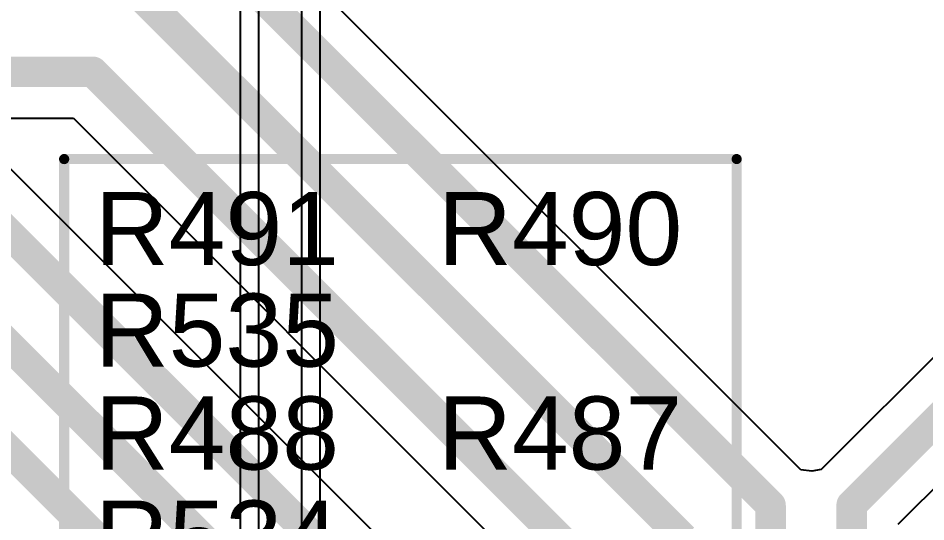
# Model space of a CAD drawing. Header units: inches. Extents: x 0 to 5379, y 0 to 5429.
# Drawn here: x 86.11 to 97.47, y 150.04 to 156.34 of the extents above; entities that cross this region are included whole.
import ezdxf

# ---------------------------------------------------------------- set-up
doc = ezdxf.new("R2010")
doc.units = ezdxf.units.IN
for name, color, linetype in [('Bottom Layer', 5, 'Continuous'), ('SIG 01', 90, 'Continuous'), ('Top Layer', 1, 'Continuous'), ('Top Overlay', 2, 'Continuous')]:
    doc.layers.add(name, color=color, linetype=linetype)
doc.styles.add('Arial', font='', dxfattribs={"height": 0.2})
doc.styles.get('Arial').set_extended_font_data('Arial')

msp = doc.modelspace()

# ---------------------------------------------------------------- linework, layer by layer
at = {"layer": 'Bottom Layer'}
for p, q in [((89.122, 168.798), (89.122, 147.955)), ((89.891, 147.955), (89.891, 168.798))]:
    msp.add_line(p, q, dxfattribs=at)
at = {"layer": 'SIG 01'}
for p, q in [((107.407, 161.94), (96.159, 150.692)), ((97.124, 150.008), (108.402, 161.287)), ((95.904, 150.69), (88.601, 157.994)), ((51.698, 155.087), (86.807, 155.087)), ((86.807, 155.087), (92.912, 148.982)), ((92.538, 147.935), (85.94, 154.533)), ((96.043, 150.673), (95.904, 150.69)), ((96.159, 150.692), (96.043, 150.673))]:
    msp.add_line(p, q, dxfattribs=at)
for points in [[(96.541, 150.25, 0.381, 0.381, 0), (107.99, 161.699, 0.381, 0.381, 0)], [(88.189, 157.582, 0.381, 0.381, 0), (95.527, 150.244, 0.381, 0.381, 0)], [(87.596, 156.67, 0.381, 0.381, 0), (94.435, 149.831, 0.381, 0.381, 0)], [(51.345, 155.669, 0.381, 0.381, 0), (87.049, 155.669, 0.381, 0.381, 0)], [(87.049, 155.669, 0.381, 0.381, 0), (93.495, 149.223, 0.381, 0.381, 0)], [(85.528, 154.121, 0.381, 0.381, 0), (92.126, 147.523, 0.381, 0.381, 0)], [(85.026, 153.226, 0.381, 0.381, 0), (91.332, 146.92, 0.381, 0.381, 0)], [(84.639, 152.292, 0.381, 0.381, 0), (90.528, 146.403, 0.381, 0.381, 0)], [(95.527, 132.895, 0.381, 0.381, 0), (95.527, 150.244, 0.381, 0.381, 0)], [(96.541, 131.23, 0.381, 0.381, 0), (96.541, 150.25, 0.381, 0.381, 0)]]:
    msp.add_lwpolyline(points, format="xyseb", dxfattribs=at)
for points in [[(86.953, 155.669, 0.191, 0.191, 1), (87.144, 155.669, 0.191, 0.191, 1)], [(86.953, 155.669, 0.191, 0.191, 1), (87.144, 155.669, 0.191, 0.191, 1)], [(95.432, 150.244, 0.191, 0.191, 1), (95.622, 150.244, 0.191, 0.191, 1)], [(95.432, 150.244, 0.191, 0.191, 1), (95.622, 150.244, 0.191, 0.191, 1)], [(96.446, 150.25, 0.191, 0.191, 1), (96.637, 150.25, 0.191, 0.191, 1)], [(96.446, 150.25, 0.191, 0.191, 1), (96.637, 150.25, 0.191, 0.191, 1)]]:
    msp.add_lwpolyline(points, format="xyseb", close=True, dxfattribs=at)
at = {"layer": 'Top Layer'}
for p, q in [((88.893, 167.158), (88.893, 147.878)), ((89.662, 147.878), (89.662, 167.158))]:
    msp.add_line(p, q, dxfattribs=at)
at = {"layer": 'Top Overlay'}
for points in [[(86.69, 154.577, 0.127, 0.127, 0), (95.103, 154.577, 0.127, 0.127, 0)], [(86.69, 146.408, 0.127, 0.127, 0), (86.69, 154.577, 0.127, 0.127, 0)], [(95.103, 146.408, 0.127, 0.127, 0), (95.103, 154.577, 0.127, 0.127, 0)]]:
    msp.add_lwpolyline(points, format="xyseb", dxfattribs=at)
for points in [[(86.658, 154.577, 0.0635, 0.0635, 1), (86.722, 154.577, 0.0635, 0.0635, 1)], [(86.658, 154.577, 0.0635, 0.0635, 1), (86.722, 154.577, 0.0635, 0.0635, 1)], [(95.071, 154.577, 0.0635, 0.0635, 1), (95.134, 154.577, 0.0635, 0.0635, 1)], [(95.071, 154.577, 0.0635, 0.0635, 1), (95.134, 154.577, 0.0635, 0.0635, 1)]]:
    msp.add_lwpolyline(points, format="xyseb", close=True, dxfattribs=at)

# ---------------------------------------------------------------- texts
at = {"layer": 'Top Overlay', "style": 'Arial'}
for s, p in [('R491', (87.075, 153.25)), ('R490', (91.368, 153.25)), ('R535', (87.075, 151.98)), ('R488', (87.075, 150.692)), ('R487', (91.368, 150.692)), ('R534', (87.075, 149.39))]:
    msp.add_text(s, height=0.9144, dxfattribs=at).set_placement(p)

doc.saveas('drawing.dxf')
